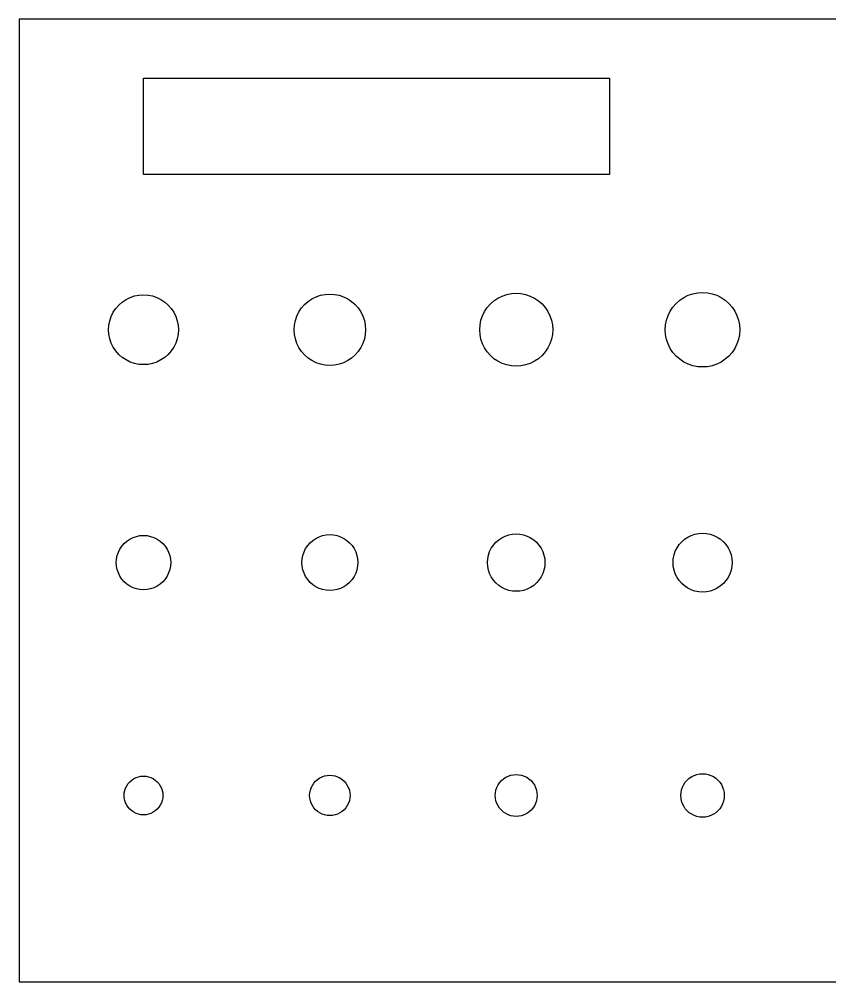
# Model space of a CAD drawing. Header units: metres. Extents: x 0 to 136, y 0 to 62.
# Drawn here: x 0 to 52.2, y 0 to 62 of the extents above; entities that cross this region are included whole.
import ezdxf

# ---------------------------------------------------------------- set-up
doc = ezdxf.new("R2010")
doc.units = ezdxf.units.M

msp = doc.modelspace()

# ---------------------------------------------------------------- linework, layer by layer
for p, q in [((136, 62), (0, 62)), ((0, 62), (0, 0)), ((8, 52), (8, 58.2)), ((8, 58.2), (38, 58.2)), ((38, 58.2), (38, 52)), ((38, 52), (8, 52)), ((6.875, 43.9485), (7.13896, 44.0787)), ((7.13896, 44.0787), (7.41765, 44.1733)), ((7.41765, 44.1733), (7.70631, 44.2307)), ((7.70631, 44.2307), (8, 44.25)), ((8, 44.25), (8.29367, 44.2307)), ((8.29367, 44.2307), (8.58234, 44.1733)), ((8.58234, 44.1733), (8.86102, 44.0787)), ((8.86102, 44.0787), (9.125, 43.9485)), ((18.85, 43.9919), (19.1198, 44.1249)), ((19.1198, 44.1249), (19.4047, 44.2216)), ((19.4047, 44.2216), (19.6998, 44.2803)), ((19.6998, 44.2803), (20, 44.3)), ((20, 44.3), (20.3002, 44.2803)), ((20.3002, 44.2803), (20.5953, 44.2216)), ((20.5953, 44.2216), (20.8802, 44.1249)), ((20.8802, 44.1249), (21.15, 43.9919)), ((30.5694, 43.8644), (30.825, 44.0352)), ((30.825, 44.0352), (31.1007, 44.1711)), ((31.1007, 44.1711), (31.3918, 44.2699)), ((31.3918, 44.2699), (31.6933, 44.3299)), ((31.6933, 44.3299), (32, 44.35)), ((32, 44.35), (32.3067, 44.3299)), ((32.3067, 44.3299), (32.6082, 44.2699)), ((32.6082, 44.2699), (32.8993, 44.1711)), ((32.8993, 44.1711), (33.175, 44.0352)), ((33.175, 44.0352), (33.4306, 43.8644)), ((42.539, 43.904), (42.8, 44.0785)), ((42.8, 44.0785), (43.0816, 44.2173)), ((43.0816, 44.2173), (43.3788, 44.3182)), ((43.3788, 44.3182), (43.6867, 44.3795)), ((43.6867, 44.3795), (44, 44.4)), ((44, 44.4), (44.3132, 44.3795)), ((44.3132, 44.3795), (44.6212, 44.3182)), ((44.6212, 44.3182), (44.9184, 44.2173)), ((44.9184, 44.2173), (45.2, 44.0785)), ((45.2, 44.0785), (45.461, 43.904)), ((6.21495, 43.3697), (6.409, 43.591)), ((6.409, 43.591), (6.63028, 43.785)), ((6.63028, 43.785), (6.875, 43.9485)), ((9.125, 43.9485), (9.36971, 43.785)), ((9.36971, 43.785), (9.59099, 43.591)), ((9.59099, 43.591), (9.78503, 43.3697)), ((18.0081, 43.15), (18.1753, 43.4001)), ((18.1753, 43.4001), (18.3736, 43.6263)), ((18.3736, 43.6263), (18.5998, 43.8247)), ((18.5998, 43.8247), (18.85, 43.9919)), ((21.15, 43.9919), (21.4001, 43.8247)), ((21.4001, 43.8247), (21.6263, 43.6263)), ((21.6263, 43.6263), (21.8247, 43.4001)), ((21.8247, 43.4001), (21.9919, 43.15)), ((29.9648, 43.175), (30.1356, 43.4306)), ((30.1356, 43.4306), (30.3383, 43.6617)), ((30.3383, 43.6617), (30.5694, 43.8644)), ((33.4306, 43.8644), (33.6617, 43.6617)), ((33.6617, 43.6617), (33.8644, 43.4306)), ((33.8644, 43.4306), (34.0352, 43.175)), ((41.9215, 43.2), (42.0959, 43.461)), ((42.0959, 43.461), (42.3029, 43.6971)), ((42.3029, 43.6971), (42.539, 43.904)), ((45.461, 43.904), (45.6971, 43.6971)), ((45.6971, 43.6971), (45.904, 43.461)), ((45.904, 43.461), (46.0785, 43.2)), ((5.82666, 42.5823), (5.92126, 42.861)), ((5.92126, 42.861), (6.05144, 43.125)), ((6.05144, 43.125), (6.21495, 43.3697)), ((9.78503, 43.3697), (9.94855, 43.125)), ((9.94855, 43.125), (10.0787, 42.861)), ((10.0787, 42.861), (10.1733, 42.5823)), ((17.7784, 42.5953), (17.8751, 42.8802)), ((17.8751, 42.8802), (18.0081, 43.15)), ((21.9919, 43.15), (22.1249, 42.8802)), ((22.1249, 42.8802), (22.2216, 42.5953)), ((29.7301, 42.6082), (29.8289, 42.8993)), ((29.8289, 42.8993), (29.9648, 43.175)), ((34.0352, 43.175), (34.1711, 42.8993)), ((34.1711, 42.8993), (34.2699, 42.6082)), ((41.6818, 42.6212), (41.7827, 42.9184)), ((41.7827, 42.9184), (41.9215, 43.2)), ((46.0785, 43.2), (46.2173, 42.9184)), ((46.2173, 42.9184), (46.3182, 42.6212)), ((5.75, 42), (5.76924, 42.2937)), ((5.76924, 42.2937), (5.82666, 42.5823)), ((10.1733, 42.5823), (10.2307, 42.2937)), ((10.2307, 42.2937), (10.25, 42)), ((17.7, 42), (17.7197, 42.3002)), ((17.7197, 42.3002), (17.7784, 42.5953)), ((22.2216, 42.5953), (22.2803, 42.3002)), ((22.2803, 42.3002), (22.3, 42)), ((29.65, 42), (29.6701, 42.3067)), ((29.6701, 42.3067), (29.7301, 42.6082)), ((34.2699, 42.6082), (34.3299, 42.3067)), ((34.3299, 42.3067), (34.35, 42)), ((41.6, 42), (41.6205, 42.3132)), ((41.6205, 42.3132), (41.6818, 42.6212)), ((46.3182, 42.6212), (46.3795, 42.3132)), ((46.3795, 42.3132), (46.4, 42)), ((5.76924, 41.7063), (5.75, 42)), ((5.82666, 41.4176), (5.76924, 41.7063)), ((10.2307, 41.7063), (10.1733, 41.4176)), ((10.25, 42), (10.2307, 41.7063)), ((17.7197, 41.6998), (17.7, 42)), ((17.7784, 41.4047), (17.7197, 41.6998)), ((22.2803, 41.6998), (22.2216, 41.4047)), ((22.3, 42), (22.2803, 41.6998)), ((29.6701, 41.6933), (29.65, 42)), ((29.7301, 41.3918), (29.6701, 41.6933)), ((34.3299, 41.6933), (34.2699, 41.3918)), ((34.35, 42), (34.3299, 41.6933)), ((41.6205, 41.6867), (41.6, 42)), ((41.6818, 41.3788), (41.6205, 41.6867)), ((46.3795, 41.6867), (46.3182, 41.3788)), ((46.4, 42), (46.3795, 41.6867)), ((5.92126, 41.139), (5.82666, 41.4176)), ((6.05144, 40.875), (5.92126, 41.139)), ((10.0787, 41.139), (9.94855, 40.875)), ((10.1733, 41.4176), (10.0787, 41.139)), ((17.8751, 41.1198), (17.7784, 41.4047)), ((18.0081, 40.85), (17.8751, 41.1198)), ((22.1249, 41.1198), (21.9919, 40.85)), ((22.2216, 41.4047), (22.1249, 41.1198)), ((29.8289, 41.1007), (29.7301, 41.3918)), ((29.9648, 40.825), (29.8289, 41.1007)), ((34.1711, 41.1007), (34.0352, 40.825)), ((34.2699, 41.3918), (34.1711, 41.1007)), ((41.7827, 41.0816), (41.6818, 41.3788)), ((41.9215, 40.8), (41.7827, 41.0816)), ((46.2173, 41.0816), (46.0785, 40.8)), ((46.3182, 41.3788), (46.2173, 41.0816)), ((6.21495, 40.6303), (6.05144, 40.875)), ((6.409, 40.409), (6.21495, 40.6303)), ((6.63028, 40.215), (6.409, 40.409)), ((9.59099, 40.409), (9.36971, 40.215)), ((9.78503, 40.6303), (9.59099, 40.409)), ((9.94855, 40.875), (9.78503, 40.6303)), ((18.1753, 40.5998), (18.0081, 40.85)), ((18.3736, 40.3736), (18.1753, 40.5998)), ((18.5998, 40.1753), (18.3736, 40.3736)), ((21.6263, 40.3736), (21.4001, 40.1753)), ((21.8247, 40.5998), (21.6263, 40.3736)), ((21.9919, 40.85), (21.8247, 40.5998)), ((30.1356, 40.5694), (29.9648, 40.825)), ((30.3383, 40.3383), (30.1356, 40.5694)), ((30.5694, 40.1356), (30.3383, 40.3383)), ((33.6617, 40.3383), (33.4306, 40.1356)), ((33.8644, 40.5694), (33.6617, 40.3383)), ((34.0352, 40.825), (33.8644, 40.5694)), ((42.0959, 40.539), (41.9215, 40.8)), ((42.3029, 40.3029), (42.0959, 40.539)), ((42.539, 40.0959), (42.3029, 40.3029)), ((45.6971, 40.3029), (45.461, 40.0959)), ((45.904, 40.539), (45.6971, 40.3029)), ((46.0785, 40.8), (45.904, 40.539)), ((6.875, 40.0514), (6.63028, 40.215)), ((7.13896, 39.9213), (6.875, 40.0514)), ((7.41765, 39.8267), (7.13896, 39.9213)), ((7.70631, 39.7692), (7.41765, 39.8267)), ((8, 39.75), (7.70631, 39.7692)), ((8.29367, 39.7692), (8, 39.75)), ((8.58234, 39.8267), (8.29367, 39.7692)), ((8.86102, 39.9213), (8.58234, 39.8267)), ((9.125, 40.0514), (8.86102, 39.9213)), ((9.36971, 40.215), (9.125, 40.0514)), ((18.85, 40.0081), (18.5998, 40.1753)), ((19.1198, 39.8751), (18.85, 40.0081)), ((19.4047, 39.7784), (19.1198, 39.8751)), ((19.6998, 39.7197), (19.4047, 39.7784)), ((20, 39.7), (19.6998, 39.7197)), ((20.3002, 39.7197), (20, 39.7)), ((20.5953, 39.7784), (20.3002, 39.7197)), ((20.8802, 39.8751), (20.5953, 39.7784)), ((21.15, 40.0081), (20.8802, 39.8751)), ((21.4001, 40.1753), (21.15, 40.0081)), ((30.825, 39.9648), (30.5694, 40.1356)), ((31.1007, 39.8289), (30.825, 39.9648)), ((31.3918, 39.7301), (31.1007, 39.8289)), ((31.6933, 39.6701), (31.3918, 39.7301)), ((32.6082, 39.7301), (32.3067, 39.6701)), ((32.8993, 39.8289), (32.6082, 39.7301)), ((33.175, 39.9648), (32.8993, 39.8289)), ((33.4306, 40.1356), (33.175, 39.9648)), ((42.8, 39.9215), (42.539, 40.0959)), ((43.0816, 39.7827), (42.8, 39.9215)), ((43.3788, 39.6818), (43.0816, 39.7827)), ((43.6867, 39.6205), (43.3788, 39.6818)), ((44.6212, 39.6818), (44.3132, 39.6205)), ((44.9184, 39.7827), (44.6212, 39.6818)), ((45.2, 39.9215), (44.9184, 39.7827)), ((45.461, 40.0959), (45.2, 39.9215)), ((32, 39.65), (31.6933, 39.6701)), ((32.3067, 39.6701), (32, 39.65)), ((44, 39.6), (43.6867, 39.6205)), ((44.3132, 39.6205), (44, 39.6)), ((7.125, 28.5155), (7.33029, 28.6168)), ((7.33029, 28.6168), (7.54706, 28.6904)), ((7.54706, 28.6904), (7.77158, 28.735)), ((7.77158, 28.735), (8, 28.75)), ((8, 28.75), (8.22841, 28.735)), ((8.22841, 28.735), (8.45293, 28.6904)), ((8.45293, 28.6904), (8.66969, 28.6168)), ((8.66969, 28.6168), (8.875, 28.5155)), ((18.9042, 28.428), (19.1, 28.5588)), ((19.1, 28.5588), (19.3112, 28.663)), ((19.3112, 28.663), (19.5341, 28.7387)), ((19.5341, 28.7387), (19.765, 28.7846)), ((19.765, 28.7846), (20, 28.8)), ((20, 28.8), (20.2349, 28.7846)), ((20.2349, 28.7846), (20.4659, 28.7387)), ((20.4659, 28.7387), (20.6888, 28.663)), ((20.6888, 28.663), (20.9, 28.5588)), ((20.9, 28.5588), (21.0958, 28.428)), ((30.8738, 28.4677), (31.075, 28.6021)), ((31.075, 28.6021), (31.292, 28.7092)), ((31.292, 28.7092), (31.5212, 28.787)), ((31.5212, 28.787), (31.7585, 28.8342)), ((31.7585, 28.8342), (32, 28.85)), ((32, 28.85), (32.2415, 28.8342)), ((32.2415, 28.8342), (32.4788, 28.787)), ((32.4788, 28.787), (32.708, 28.7092)), ((32.708, 28.7092), (32.925, 28.6021)), ((32.925, 28.6021), (33.1262, 28.4677)), ((42.8434, 28.5074), (43.05, 28.6454)), ((43.05, 28.6454), (43.2729, 28.7554)), ((43.2729, 28.7554), (43.5082, 28.8353)), ((43.5082, 28.8353), (43.752, 28.8837)), ((43.752, 28.8837), (44, 28.9)), ((44, 28.9), (44.248, 28.8837)), ((44.248, 28.8837), (44.4917, 28.8353)), ((44.4917, 28.8353), (44.7271, 28.7554)), ((44.7271, 28.7554), (44.95, 28.6454)), ((44.95, 28.6454), (45.1566, 28.5074)), ((6.48445, 27.875), (6.61162, 28.0653)), ((6.61162, 28.0653), (6.76256, 28.2374)), ((6.76256, 28.2374), (6.93466, 28.3884)), ((6.93466, 28.3884), (7.125, 28.5155)), ((8.875, 28.5155), (9.06532, 28.3884)), ((9.06532, 28.3884), (9.23743, 28.2374)), ((9.23743, 28.2374), (9.38837, 28.0653)), ((9.38837, 28.0653), (9.51553, 27.875)), ((18.337, 27.6888), (18.4411, 27.9)), ((18.4411, 27.9), (18.572, 28.0958)), ((18.572, 28.0958), (18.7272, 28.2728)), ((18.7272, 28.2728), (18.9042, 28.428)), ((21.0958, 28.428), (21.2728, 28.2728)), ((21.2728, 28.2728), (21.428, 28.0958)), ((21.428, 28.0958), (21.5588, 27.9)), ((21.5588, 27.9), (21.663, 27.6888)), ((30.2908, 27.708), (30.3978, 27.925)), ((30.3978, 27.925), (30.5323, 28.1262)), ((30.5323, 28.1262), (30.6918, 28.3081)), ((30.6918, 28.3081), (30.8738, 28.4677)), ((33.1262, 28.4677), (33.3081, 28.3081)), ((33.3081, 28.3081), (33.4677, 28.1262)), ((33.4677, 28.1262), (33.6021, 27.925)), ((33.6021, 27.925), (33.7092, 27.708)), ((42.2446, 27.7271), (42.3545, 27.95)), ((42.3545, 27.95), (42.4926, 28.1566)), ((42.4926, 28.1566), (42.6565, 28.3435)), ((42.6565, 28.3435), (42.8434, 28.5074)), ((45.1566, 28.5074), (45.3435, 28.3435)), ((45.3435, 28.3435), (45.5074, 28.1566)), ((45.5074, 28.1566), (45.6454, 27.95)), ((45.6454, 27.95), (45.7554, 27.7271)), ((6.26497, 27.2284), (6.30962, 27.4529)), ((6.30962, 27.4529), (6.38321, 27.6697)), ((6.38321, 27.6697), (6.48445, 27.875)), ((9.51553, 27.875), (9.61678, 27.6697)), ((9.61678, 27.6697), (9.69037, 27.4529)), ((9.69037, 27.4529), (9.73502, 27.2284)), ((18.2154, 27.2349), (18.2613, 27.4659)), ((18.2613, 27.4659), (18.337, 27.6888)), ((21.663, 27.6888), (21.7387, 27.4659)), ((21.7387, 27.4659), (21.7846, 27.2349)), ((30.1658, 27.2415), (30.213, 27.4788)), ((30.213, 27.4788), (30.2908, 27.708)), ((33.7092, 27.708), (33.787, 27.4788)), ((33.787, 27.4788), (33.8342, 27.2415)), ((42.1162, 27.248), (42.1647, 27.4917)), ((42.1647, 27.4917), (42.2446, 27.7271)), ((45.7554, 27.7271), (45.8353, 27.4917)), ((45.8353, 27.4917), (45.8837, 27.248)), ((6.25, 27), (6.26497, 27.2284)), ((6.26497, 26.7716), (6.25, 27)), ((6.30962, 26.5471), (6.26497, 26.7716)), ((9.73502, 26.7716), (9.69037, 26.5471)), ((9.73502, 27.2284), (9.75, 27)), ((9.75, 27), (9.73502, 26.7716)), ((18.2, 27), (18.2154, 27.2349)), ((18.2154, 26.765), (18.2, 27)), ((18.2613, 26.5341), (18.2154, 26.765)), ((21.7846, 26.765), (21.7387, 26.5341)), ((21.7846, 27.2349), (21.8, 27)), ((21.8, 27), (21.7846, 26.765)), ((30.15, 27), (30.1658, 27.2415)), ((30.1658, 26.7585), (30.15, 27)), ((30.213, 26.5212), (30.1658, 26.7585)), ((33.8342, 26.7585), (33.787, 26.5212)), ((33.8342, 27.2415), (33.85, 27)), ((33.85, 27), (33.8342, 26.7585)), ((42.1, 27), (42.1162, 27.248)), ((42.1162, 26.752), (42.1, 27)), ((42.1647, 26.5082), (42.1162, 26.752)), ((45.8837, 26.752), (45.8353, 26.5082)), ((45.8837, 27.248), (45.9, 27)), ((45.9, 27), (45.8837, 26.752)), ((6.38321, 26.3303), (6.30962, 26.5471)), ((6.48445, 26.125), (6.38321, 26.3303)), ((6.61162, 25.9347), (6.48445, 26.125)), ((9.51553, 26.125), (9.38837, 25.9347)), ((9.61678, 26.3303), (9.51553, 26.125)), ((9.69037, 26.5471), (9.61678, 26.3303)), ((18.337, 26.3112), (18.2613, 26.5341)), ((18.4411, 26.1), (18.337, 26.3112)), ((18.572, 25.9042), (18.4411, 26.1)), ((21.5588, 26.1), (21.428, 25.9042)), ((21.663, 26.3112), (21.5588, 26.1)), ((21.7387, 26.5341), (21.663, 26.3112)), ((30.2908, 26.292), (30.213, 26.5212)), ((30.3978, 26.075), (30.2908, 26.292)), ((30.5323, 25.8738), (30.3978, 26.075)), ((33.6021, 26.075), (33.4677, 25.8738)), ((33.7092, 26.292), (33.6021, 26.075)), ((33.787, 26.5212), (33.7092, 26.292)), ((42.2446, 26.2729), (42.1647, 26.5082)), ((42.3545, 26.05), (42.2446, 26.2729)), ((42.4926, 25.8434), (42.3545, 26.05)), ((45.6454, 26.05), (45.5074, 25.8434)), ((45.7554, 26.2729), (45.6454, 26.05)), ((45.8353, 26.5082), (45.7554, 26.2729)), ((6.76256, 25.7626), (6.61162, 25.9347)), ((6.93466, 25.6116), (6.76256, 25.7626)), ((7.125, 25.4845), (6.93466, 25.6116)), ((7.33029, 25.3832), (7.125, 25.4845)), ((8.875, 25.4845), (8.66969, 25.3832)), ((9.06532, 25.6116), (8.875, 25.4845)), ((9.23743, 25.7626), (9.06532, 25.6116)), ((9.38837, 25.9347), (9.23743, 25.7626)), ((18.7272, 25.7272), (18.572, 25.9042)), ((18.9042, 25.572), (18.7272, 25.7272)), ((19.1, 25.4411), (18.9042, 25.572)), ((19.3112, 25.337), (19.1, 25.4411)), ((20.9, 25.4411), (20.6888, 25.337)), ((21.0958, 25.572), (20.9, 25.4411)), ((21.2728, 25.7272), (21.0958, 25.572)), ((21.428, 25.9042), (21.2728, 25.7272)), ((30.6918, 25.6918), (30.5323, 25.8738)), ((30.8738, 25.5323), (30.6918, 25.6918)), ((31.075, 25.3978), (30.8738, 25.5323)), ((33.1262, 25.5323), (32.925, 25.3978)), ((33.3081, 25.6918), (33.1262, 25.5323)), ((33.4677, 25.8738), (33.3081, 25.6918)), ((42.6565, 25.6565), (42.4926, 25.8434)), ((42.8434, 25.4926), (42.6565, 25.6565)), ((43.05, 25.3545), (42.8434, 25.4926)), ((45.1566, 25.4926), (44.95, 25.3545)), ((45.3435, 25.6565), (45.1566, 25.4926)), ((45.5074, 25.8434), (45.3435, 25.6565)), ((7.54706, 25.3096), (7.33029, 25.3832)), ((7.77158, 25.265), (7.54706, 25.3096)), ((8, 25.25), (7.77158, 25.265)), ((8.22841, 25.265), (8, 25.25)), ((8.45293, 25.3096), (8.22841, 25.265)), ((8.66969, 25.3832), (8.45293, 25.3096)), ((19.5341, 25.2613), (19.3112, 25.337)), ((19.765, 25.2154), (19.5341, 25.2613)), ((20, 25.2), (19.765, 25.2154)), ((20.2349, 25.2154), (20, 25.2)), ((20.4659, 25.2613), (20.2349, 25.2154)), ((20.6888, 25.337), (20.4659, 25.2613)), ((31.292, 25.2908), (31.075, 25.3978)), ((31.5212, 25.213), (31.292, 25.2908)), ((31.7585, 25.1658), (31.5212, 25.213)), ((32, 25.15), (31.7585, 25.1658)), ((32.2415, 25.1658), (32, 25.15)), ((32.4788, 25.213), (32.2415, 25.1658)), ((32.708, 25.2908), (32.4788, 25.213)), ((32.925, 25.3978), (32.708, 25.2908)), ((43.2729, 25.2446), (43.05, 25.3545)), ((43.5082, 25.1647), (43.2729, 25.2446)), ((43.752, 25.1162), (43.5082, 25.1647)), ((44, 25.1), (43.752, 25.1162)), ((44.248, 25.1162), (44, 25.1)), ((44.4917, 25.1647), (44.248, 25.1162)), ((44.7271, 25.2446), (44.4917, 25.1647)), ((44.95, 25.3545), (44.7271, 25.2446)), ((7.23904, 12.9917), (7.375, 13.0825)), ((7.375, 13.0825), (7.52164, 13.1548)), ((7.52164, 13.1548), (7.67647, 13.2074)), ((7.67647, 13.2074), (7.83684, 13.2393)), ((7.83684, 13.2393), (8, 13.25)), ((8, 13.25), (8.16315, 13.2393)), ((8.16315, 13.2393), (8.32352, 13.2074)), ((8.32352, 13.2074), (8.47835, 13.1548)), ((8.47835, 13.1548), (8.625, 13.0825)), ((8.625, 13.0825), (8.76094, 12.9917)), ((19.0807, 12.9192), (19.2086, 13.0314)), ((19.2086, 13.0314), (19.35, 13.1258)), ((19.35, 13.1258), (19.5025, 13.201)), ((19.5025, 13.201), (19.6635, 13.2557)), ((19.6635, 13.2557), (19.8303, 13.2889)), ((19.8303, 13.2889), (20, 13.3)), ((20, 13.3), (20.1697, 13.2889)), ((20.1697, 13.2889), (20.3365, 13.2557)), ((20.3365, 13.2557), (20.4975, 13.201)), ((20.4975, 13.201), (20.65, 13.1258)), ((20.65, 13.1258), (20.7914, 13.0314)), ((20.7914, 13.0314), (20.9192, 12.9192)), ((31.0454, 12.9546), (31.1782, 13.071)), ((31.1782, 13.071), (31.325, 13.1691)), ((31.325, 13.1691), (31.4834, 13.2472)), ((31.4834, 13.2472), (31.6506, 13.304)), ((31.6506, 13.304), (31.8238, 13.3384)), ((31.8238, 13.3384), (32, 13.35)), ((32, 13.35), (32.1762, 13.3384)), ((32.1762, 13.3384), (32.3494, 13.304)), ((32.3494, 13.304), (32.5166, 13.2472)), ((32.5166, 13.2472), (32.675, 13.1691)), ((32.675, 13.1691), (32.8218, 13.071)), ((32.8218, 13.071), (32.9546, 12.9546)), ((43.01, 12.9899), (43.1477, 13.1107)), ((43.1477, 13.1107), (43.3, 13.2124)), ((43.3, 13.2124), (43.4642, 13.2934)), ((43.4642, 13.2934), (43.6376, 13.3523)), ((43.6376, 13.3523), (43.8173, 13.388)), ((43.8173, 13.388), (44, 13.4)), ((44, 13.4), (44.1827, 13.388)), ((44.1827, 13.388), (44.3623, 13.3523)), ((44.3623, 13.3523), (44.5358, 13.2934)), ((44.5358, 13.2934), (44.7, 13.2124)), ((44.7, 13.2124), (44.8523, 13.1107)), ((44.8523, 13.1107), (44.9899, 12.9899)), ((6.79259, 12.3235), (6.84514, 12.4783)), ((6.84514, 12.4783), (6.91747, 12.625)), ((6.91747, 12.625), (7.0083, 12.7609)), ((7.0083, 12.7609), (7.1161, 12.8839)), ((7.1161, 12.8839), (7.23904, 12.9917)), ((8.76094, 12.9917), (8.88388, 12.8839)), ((8.88388, 12.8839), (8.99168, 12.7609)), ((8.99168, 12.7609), (9.08252, 12.625)), ((9.08252, 12.625), (9.15485, 12.4783)), ((9.15485, 12.4783), (9.2074, 12.3235)), ((18.7443, 12.3365), (18.799, 12.4975)), ((18.799, 12.4975), (18.8742, 12.65)), ((18.8742, 12.65), (18.9686, 12.7914)), ((18.9686, 12.7914), (19.0807, 12.9192)), ((20.9192, 12.9192), (21.0314, 12.7914)), ((21.0314, 12.7914), (21.1258, 12.65)), ((21.1258, 12.65), (21.201, 12.4975)), ((21.201, 12.4975), (21.2557, 12.3365)), ((30.696, 12.3494), (30.7528, 12.5166)), ((30.7528, 12.5166), (30.8309, 12.675)), ((30.8309, 12.675), (30.929, 12.8218)), ((30.929, 12.8218), (31.0454, 12.9546)), ((32.9546, 12.9546), (33.071, 12.8218)), ((33.071, 12.8218), (33.1691, 12.675)), ((33.1691, 12.675), (33.2472, 12.5166)), ((33.2472, 12.5166), (33.304, 12.3494)), ((42.6477, 12.3623), (42.7066, 12.5358)), ((42.7066, 12.5358), (42.7876, 12.7)), ((42.7876, 12.7), (42.8893, 12.8523)), ((42.8893, 12.8523), (43.01, 12.9899)), ((44.9899, 12.9899), (45.1107, 12.8523)), ((45.1107, 12.8523), (45.2124, 12.7)), ((45.2124, 12.7), (45.2934, 12.5358)), ((45.2934, 12.5358), (45.3523, 12.3623)), ((6.75, 12), (6.76068, 12.1631)), ((6.76068, 11.8368), (6.75, 12)), ((6.76068, 12.1631), (6.79259, 12.3235)), ((6.79259, 11.6765), (6.76068, 11.8368)), ((9.2074, 12.3235), (9.2393, 12.1631)), ((9.2393, 11.8368), (9.2074, 11.6765)), ((9.2393, 12.1631), (9.25, 12)), ((9.25, 12), (9.2393, 11.8368)), ((18.7, 12), (18.7111, 12.1697)), ((18.7111, 11.8303), (18.7, 12)), ((18.7111, 12.1697), (18.7443, 12.3365)), ((18.7443, 11.6635), (18.7111, 11.8303)), ((21.2557, 12.3365), (21.2889, 12.1697)), ((21.2889, 11.8303), (21.2557, 11.6635)), ((21.2889, 12.1697), (21.3, 12)), ((21.3, 12), (21.2889, 11.8303)), ((30.65, 12), (30.6615, 12.1762)), ((30.6615, 11.8238), (30.65, 12)), ((30.6615, 12.1762), (30.696, 12.3494)), ((30.696, 11.6506), (30.6615, 11.8238)), ((33.304, 12.3494), (33.3384, 12.1762)), ((33.3384, 11.8238), (33.304, 11.6506)), ((33.3384, 12.1762), (33.35, 12)), ((33.35, 12), (33.3384, 11.8238)), ((42.6, 12), (42.612, 12.1827)), ((42.612, 11.8173), (42.6, 12)), ((42.612, 12.1827), (42.6477, 12.3623)), ((42.6477, 11.6376), (42.612, 11.8173)), ((45.3523, 12.3623), (45.388, 12.1827)), ((45.388, 11.8173), (45.3523, 11.6376)), ((45.388, 12.1827), (45.4, 12)), ((45.4, 12), (45.388, 11.8173)), ((6.84514, 11.5216), (6.79259, 11.6765)), ((6.91747, 11.375), (6.84514, 11.5216)), ((7.0083, 11.239), (6.91747, 11.375)), ((7.1161, 11.1161), (7.0083, 11.239)), ((8.99168, 11.239), (8.88388, 11.1161)), ((9.08252, 11.375), (8.99168, 11.239)), ((9.15485, 11.5216), (9.08252, 11.375)), ((9.2074, 11.6765), (9.15485, 11.5216)), ((18.799, 11.5025), (18.7443, 11.6635)), ((18.8742, 11.35), (18.799, 11.5025)), ((18.9686, 11.2086), (18.8742, 11.35)), ((19.0807, 11.0807), (18.9686, 11.2086)), ((21.0314, 11.2086), (20.9192, 11.0807)), ((21.1258, 11.35), (21.0314, 11.2086)), ((21.201, 11.5025), (21.1258, 11.35)), ((21.2557, 11.6635), (21.201, 11.5025)), ((30.7528, 11.4834), (30.696, 11.6506)), ((30.8309, 11.325), (30.7528, 11.4834)), ((30.929, 11.1782), (30.8309, 11.325)), ((31.0454, 11.0454), (30.929, 11.1782)), ((33.071, 11.1782), (32.9546, 11.0454)), ((33.1691, 11.325), (33.071, 11.1782)), ((33.2472, 11.4834), (33.1691, 11.325)), ((33.304, 11.6506), (33.2472, 11.4834)), ((42.7066, 11.4642), (42.6477, 11.6376)), ((42.7876, 11.3), (42.7066, 11.4642)), ((42.8893, 11.1477), (42.7876, 11.3)), ((45.2124, 11.3), (45.1107, 11.1477)), ((45.2934, 11.4642), (45.2124, 11.3)), ((45.3523, 11.6376), (45.2934, 11.4642)), ((7.23904, 11.0083), (7.1161, 11.1161)), ((7.375, 10.9175), (7.23904, 11.0083)), ((7.52164, 10.8451), (7.375, 10.9175)), ((7.67647, 10.7926), (7.52164, 10.8451)), ((7.83684, 10.7607), (7.67647, 10.7926)), ((8, 10.75), (7.83684, 10.7607)), ((8.16315, 10.7607), (8, 10.75)), ((8.32352, 10.7926), (8.16315, 10.7607)), ((8.47835, 10.8451), (8.32352, 10.7926)), ((8.625, 10.9175), (8.47835, 10.8451)), ((8.76094, 11.0083), (8.625, 10.9175)), ((8.88388, 11.1161), (8.76094, 11.0083)), ((19.2086, 10.9686), (19.0807, 11.0807)), ((19.35, 10.8742), (19.2086, 10.9686)), ((19.5025, 10.799), (19.35, 10.8742)), ((19.6635, 10.7443), (19.5025, 10.799)), ((19.8303, 10.7111), (19.6635, 10.7443)), ((20, 10.7), (19.8303, 10.7111)), ((20.1697, 10.7111), (20, 10.7)), ((20.3365, 10.7443), (20.1697, 10.7111)), ((20.4975, 10.799), (20.3365, 10.7443)), ((20.65, 10.8742), (20.4975, 10.799)), ((20.7914, 10.9686), (20.65, 10.8742)), ((20.9192, 11.0807), (20.7914, 10.9686)), ((31.1782, 10.929), (31.0454, 11.0454)), ((31.325, 10.8309), (31.1782, 10.929)), ((31.4834, 10.7528), (31.325, 10.8309)), ((31.6506, 10.696), (31.4834, 10.7528)), ((31.8238, 10.6615), (31.6506, 10.696)), ((32, 10.65), (31.8238, 10.6615)), ((32.1762, 10.6615), (32, 10.65)), ((32.3494, 10.696), (32.1762, 10.6615)), ((32.5166, 10.7528), (32.3494, 10.696)), ((32.675, 10.8309), (32.5166, 10.7528)), ((32.8218, 10.929), (32.675, 10.8309)), ((32.9546, 11.0454), (32.8218, 10.929)), ((43.01, 11.01), (42.8893, 11.1477)), ((43.1477, 10.8893), (43.01, 11.01)), ((43.3, 10.7876), (43.1477, 10.8893)), ((43.4642, 10.7066), (43.3, 10.7876)), ((43.6376, 10.6477), (43.4642, 10.7066)), ((43.8173, 10.612), (43.6376, 10.6477)), ((44, 10.6), (43.8173, 10.612)), ((44.1827, 10.612), (44, 10.6)), ((44.3623, 10.6477), (44.1827, 10.612)), ((44.5358, 10.7066), (44.3623, 10.6477)), ((44.7, 10.7876), (44.5358, 10.7066)), ((44.8523, 10.8893), (44.7, 10.7876)), ((44.9899, 11.01), (44.8523, 10.8893)), ((45.1107, 11.1477), (44.9899, 11.01)), ((0, 0), (136, 0))]:
    msp.add_line(p, q)

doc.saveas('drawing.dxf')
